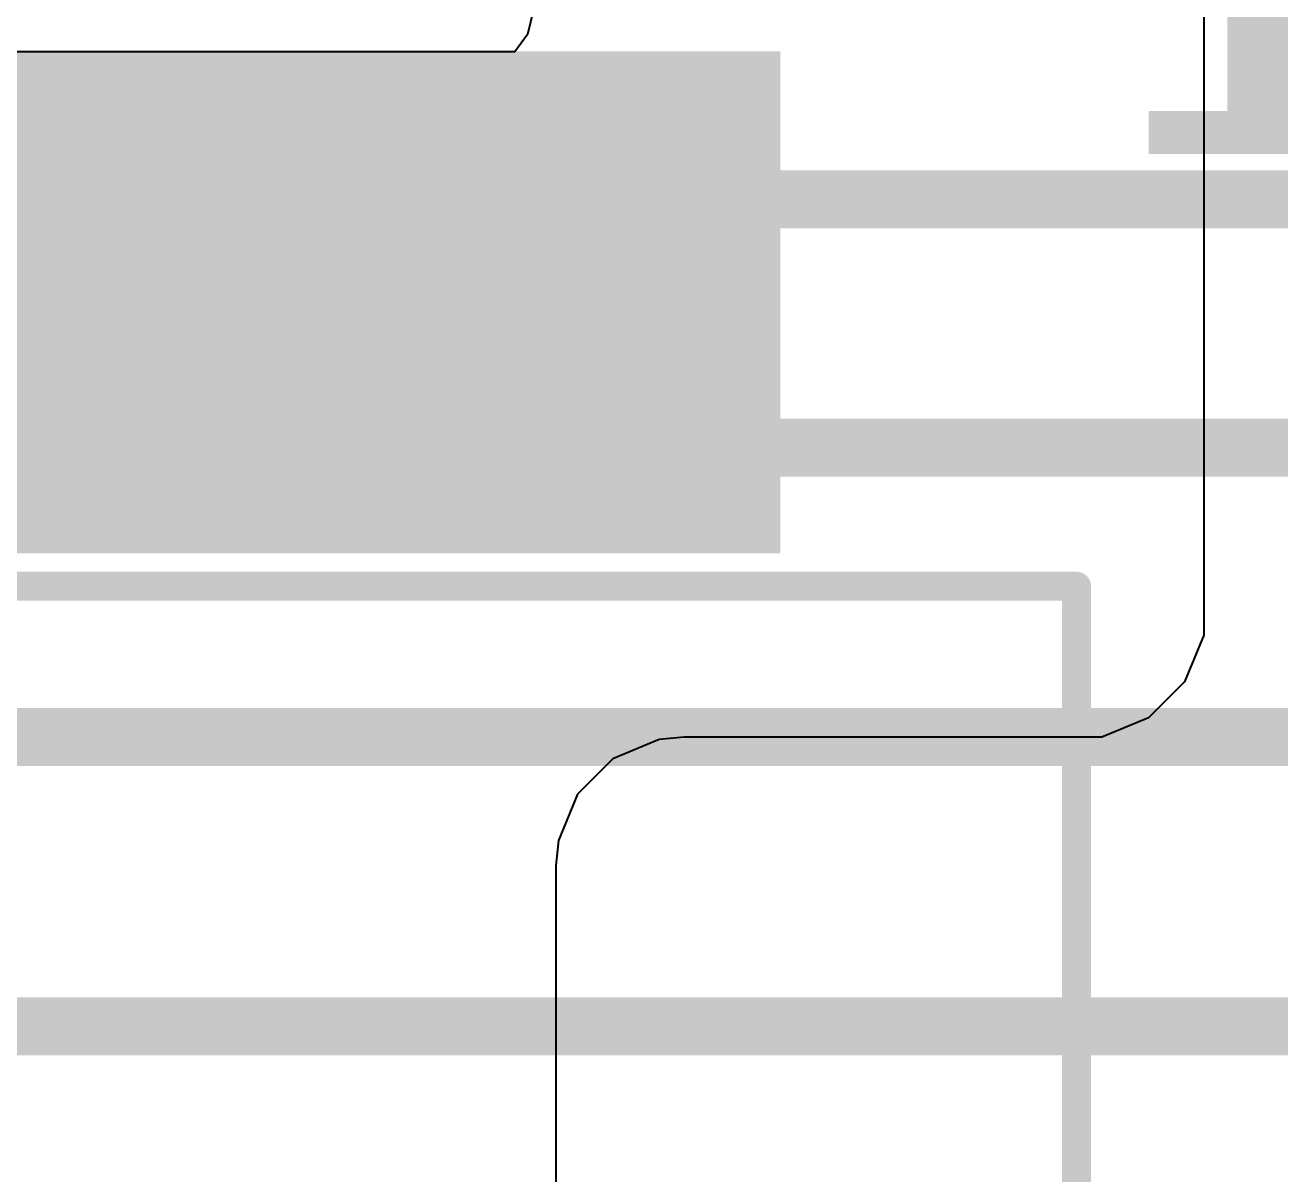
# Model space of a CAD drawing. Header units: inches. Extents: x -18 to 202, y -11 to 119.
# Drawn here: x 7.42 to 12.93, y 48 to 53.04 of the extents above; entities that cross this region are included whole.
import ezdxf

# ---------------------------------------------------------------- set-up
doc = ezdxf.new("R2010")
doc.units = ezdxf.units.IN
for name, color, linetype in [('Board Outline', 216, 'Continuous'), ('Power', 76, 'Continuous'), ('Top Layer', 1, 'Continuous'), ('Top Overlay', 2, 'Continuous'), ('Top Paste', 8, 'Continuous'), ('Top Solder', 216, 'Continuous')]:
    doc.layers.add(name, color=color, linetype=linetype)
doc.styles.add('Arial Black_Bold', font='', dxfattribs={"height": 0.2})
doc.styles.get('Arial Black_Bold').set_extended_font_data('Arial Black', bold=True)

# ---------------------------------------------------------------- blocks, each defined once
blk = doc.blocks.new('SOT__223_14')
at = {"layer": 'Top Layer'}
blk.add_hatch(color=1, dxfattribs=at).paths.add_polyline_path([(-1.9, 4.05), (1.9, 4.05), (1.9, 2.05), (-1.9, 2.05)])
at = {"layer": 'Top Paste'}
blk.add_hatch(color=8, dxfattribs=at).paths.add_polyline_path([(-1.9, 4.05), (1.9, 4.05), (1.9, 2.05), (-1.9, 2.05)])
at = {"layer": 'Top Solder'}
blk.add_hatch(color=216, dxfattribs=at).paths.add_polyline_path([(-2.0016, 4.1516), (2.0016, 4.1516), (2.0016, 1.9484), (-2.0016, 1.9484)])
at = {"layer": 'Top Overlay'}
for points in [[(-3.302, 1.8034, 0.127, 0.127, 0), (3.302, 1.8034, 0.127, 0.127, 0)], [(3.302, -1.8288, 0.127, 0.127, 0), (3.302, 1.8034, 0.127, 0.127, 0)]]:
    blk.add_lwpolyline(points, format="xyseb", dxfattribs=at)
blk.add_lwpolyline([(3.2702, 1.8034, 0.0635, 0.0635, 1), (3.3338, 1.8034, 0.0635, 0.0635, 1)], format="xyseb", close=True, dxfattribs=at)
blk.add_lwpolyline([(3.2702, 1.8034, 0.0635, 0.0635, 1), (3.3338, 1.8034, 0.0635, 0.0635, 1)], format="xyseb", close=True, dxfattribs=at)

msp = doc.modelspace()

# ---------------------------------------------------------------- linework, layer by layer
at = {"layer": 'Board Outline'}
msp.add_lwpolyline([(44.2299, 62.3099, 0.254, 0.254, -3.535496), (7.5647, 62.2891, 0.254, 0.254, 0)], format="xyseb", dxfattribs=at)
at = {"layer": 'Power'}
for p, q in [((9.649, 53.1001), (9.6249, 52.9985)), ((9.6249, 52.9985), (9.5691, 52.9223)), ((9.5691, 52.9223), (4.9161, 52.9223))]:
    msp.add_line(p, q, dxfattribs=at)
for points in [[(4.4209, 52.2748, 0.254, 0.254, 0), (18.794, 52.2748, 0.254, 0.254, 0)], [(3.9224, 51.1848, 0.254, 0.254, 0), (18.7961, 51.1848, 0.254, 0.254, 0)], [(4.7259, 49.9148, 0.254, 0.254, 0), (18.7961, 49.9148, 0.254, 0.254, 0)], [(5.083, 48.6448, 0.254, 0.254, 0), (18.7961, 48.6448, 0.254, 0.254, 0)]]:
    msp.add_lwpolyline(points, format="xyseb", dxfattribs=at)
at = {"layer": 'Top Layer'}
for p, q in [((12.592, 55.372), (12.592, 50.4728)), ((12.592, 50.4728), (12.592, 50.3618)), ((12.592, 50.3618), (12.507, 50.1567)), ((12.507, 50.1567), (12.3501, 49.9998)), ((12.3501, 49.9998), (12.145, 49.9148)), ((10.2025, 49.904), (9.9993, 49.8198)), ((10.3124, 49.9148), (10.2025, 49.904)), ((12.034, 49.9148), (10.3124, 49.9148)), ((12.145, 49.9148), (12.034, 49.9148)), ((12.034, 49.9148), (12.034, 49.9148)), ((9.9993, 49.8198), (9.8439, 49.6644)), ((9.8439, 49.6644), (9.7598, 49.4613)), ((9.7598, 49.4613), (9.7489, 49.3513)), ((9.7489, 49.3513), (9.7489, 49.3513)), ((9.7489, 49.3513), (9.7489, 44.7231))]:
    msp.add_line(p, q, dxfattribs=at)

# ---------------------------------------------------------------- block references
msp.add_blockref('SOT__223_14', (8.732, 48.7731))

# ---------------------------------------------------------------- texts
at = {"layer": 'Top Overlay', "style": 'Arial Black_Bold'}
msp.add_text('1', height=1.27, dxfattribs=at).set_placement((12.2218, 52.4737))

doc.saveas('drawing.dxf')
